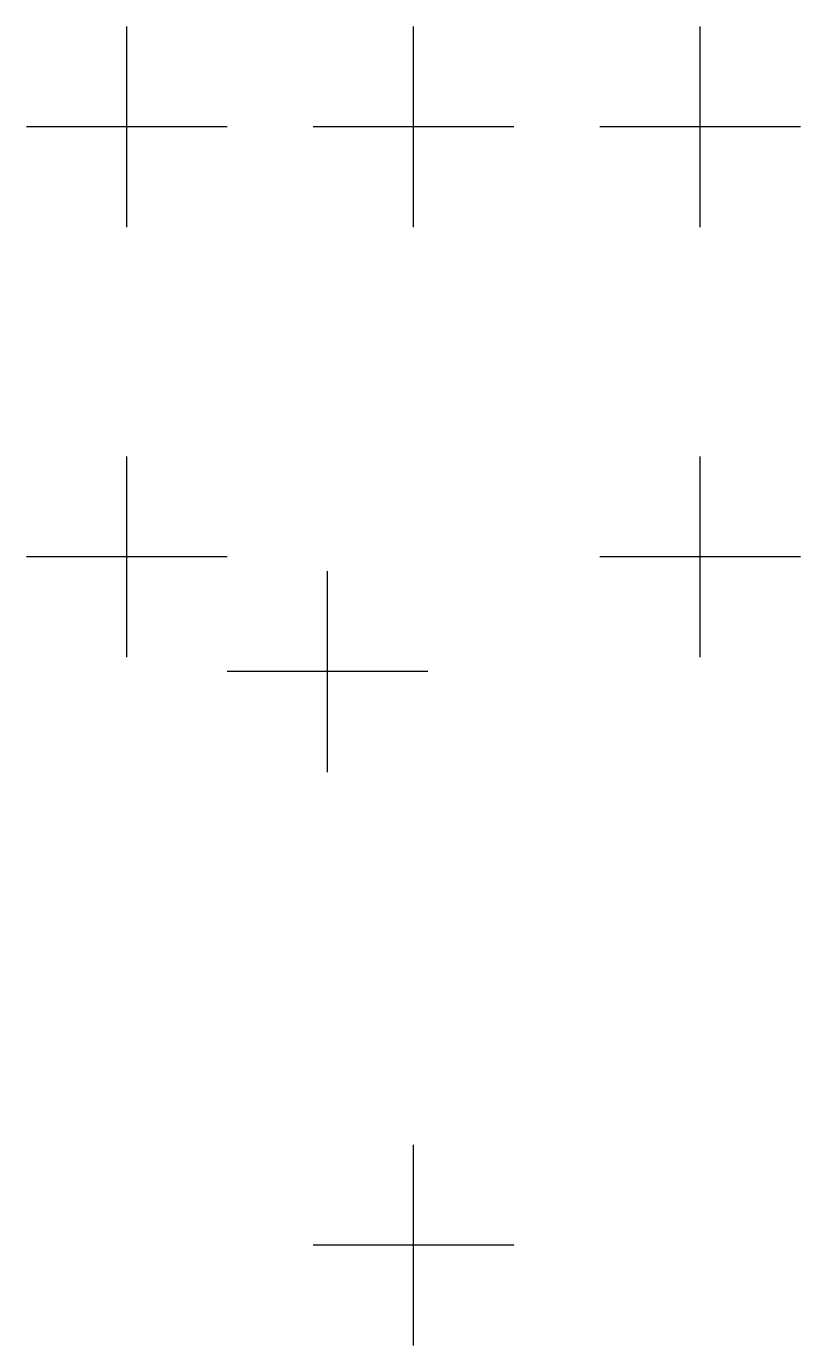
# Model space of a CAD drawing. Header units: millimetres. Extents: x -13.5 to 13.5, y -23.5 to 22.5.
import ezdxf

# ---------------------------------------------------------------- set-up
doc = ezdxf.new("R2010")
doc.units = ezdxf.units.MM
doc.header["$MEASUREMENT"] = 0

msp = doc.modelspace()

# ---------------------------------------------------------------- linework, layer by layer
at = {"linetype": 'Continuous'}
for p, q in [((-10, 15.5), (-10, 22.5)), ((0, 15.5), (0, 22.5)), ((10, 15.5), (10, 22.5)), ((-6.5, 19), (-13.5, 19)), ((3.5, 19), (-3.5, 19)), ((13.5, 19), (6.5, 19)), ((-10, 0.5), (-10, 7.5)), ((10, 0.5), (10, 7.5)), ((-6.5, 4), (-13.5, 4)), ((13.5, 4), (6.5, 4)), ((-3, -3.5), (-3, 3.5)), ((0.5, 0), (-6.5, 0)), ((0, -23.5), (0, -16.5)), ((3.5, -20), (-3.5, -20))]:
    msp.add_line(p, q, dxfattribs=at)

doc.saveas('drawing.dxf')
